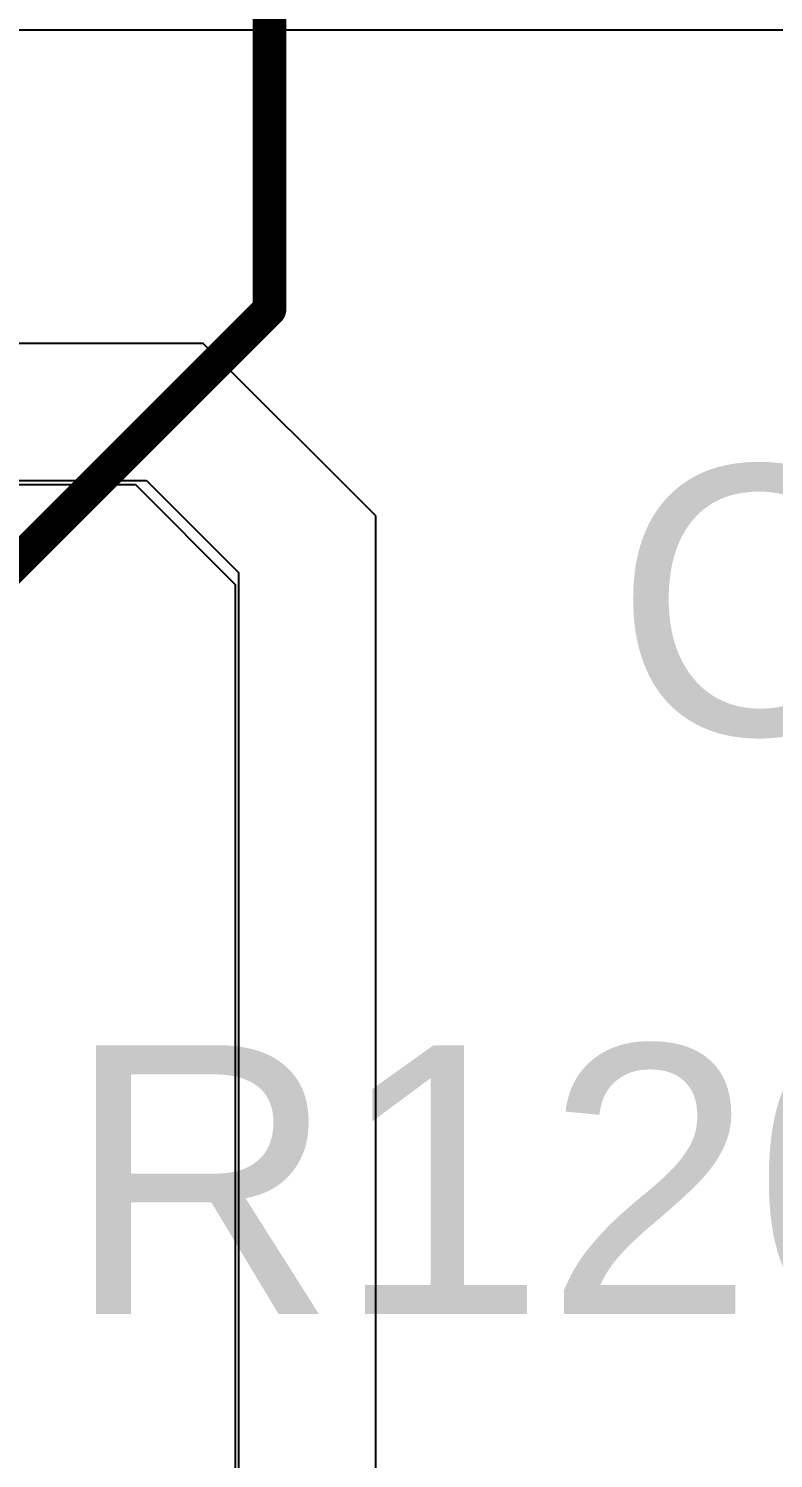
# Model space of a CAD drawing. Header units: inches. Extents: x -3 to 5259, y -3 to 5282.
# Drawn here: x 76.82 to 79.64, y 80.48 to 85.88 of the extents above; entities that cross this region are included whole.
import ezdxf

# ---------------------------------------------------------------- set-up
doc = ezdxf.new("R2010")
doc.units = ezdxf.units.IN
for name, color, linetype in [('Layer 2', 76, 'Continuous'), ('Top Layer', 1, 'Continuous'), ('Top Overlay', 2, 'Continuous')]:
    doc.layers.add(name, color=color, linetype=linetype)
doc.styles.add('Arial', font='', dxfattribs={"height": 0.2})
doc.styles.get('Arial').set_extended_font_data('Arial')

# ---------------------------------------------------------------- blocks, each defined once
blk = doc.blocks.new('SVZ1VM221FBRE00RAXXX_221')
at = {"layer": 'Top Overlay'}
for points in [[(-2.465, 4.2262, 0.127, 0.127, 0), (-4.2012, 2.49, 0.127, 0.127, 0)], [(-4.2012, 0.7824, 0.127, 0.127, 0), (-4.2012, 2.49, 0.127, 0.127, 0)]]:
    blk.add_lwpolyline(points, format="xyseb", dxfattribs=at)
blk.add_lwpolyline([(-4.233, 2.49, 0.0635, 0.0635, 1), (-4.1695, 2.49, 0.0635, 0.0635, 1)], format="xyseb", close=True, dxfattribs=at)
blk.add_lwpolyline([(-4.233, 2.49, 0.0635, 0.0635, 1), (-4.1695, 2.49, 0.0635, 0.0635, 1)], format="xyseb", close=True, dxfattribs=at)

msp = doc.modelspace()

# ---------------------------------------------------------------- linework, layer by layer
at = {"layer": 'Layer 2'}
msp.add_line((65.4673, 85.8783), (118.2442, 85.8783), dxfattribs=at)
at = {"layer": 'Top Layer'}
for p, q in [((77.4845, 84.6941), (73.8844, 84.6941)), ((78.1362, 84.0424), (77.4845, 84.6941)), ((73.8844, 84.1762), (77.2699, 84.1762)), ((77.2699, 84.1762), (77.6183, 83.8278)), ((73.8844, 84.1607), (77.2282, 84.1607)), ((77.2282, 84.1607), (77.6058, 83.7832)), ((78.1362, 81.8967), (78.1362, 84.0424)), ((77.6183, 83.8278), (77.6183, 81.8967)), ((77.6058, 83.7832), (77.6058, 72.7369)), ((77.6183, 81.8967), (77.6183, 72.6782)), ((78.1362, 72.4637), (78.1362, 81.8967))]:
    msp.add_line(p, q, dxfattribs=at)

# ---------------------------------------------------------------- block references
at = {"rotation": 180}
msp.add_blockref('SVZ1VM221FBRE00RAXXX_221', (73.5338, 87.3118), dxfattribs=at)

# ---------------------------------------------------------------- texts
at = {"layer": 'Top Overlay', "style": 'Arial'}
for s, p in [('C63', (79.0368, 83.2151)), ('R120', (76.9626, 81.0262))]:
    msp.add_text(s, height=1.016, dxfattribs=at).set_placement(p)

doc.saveas('drawing.dxf')
